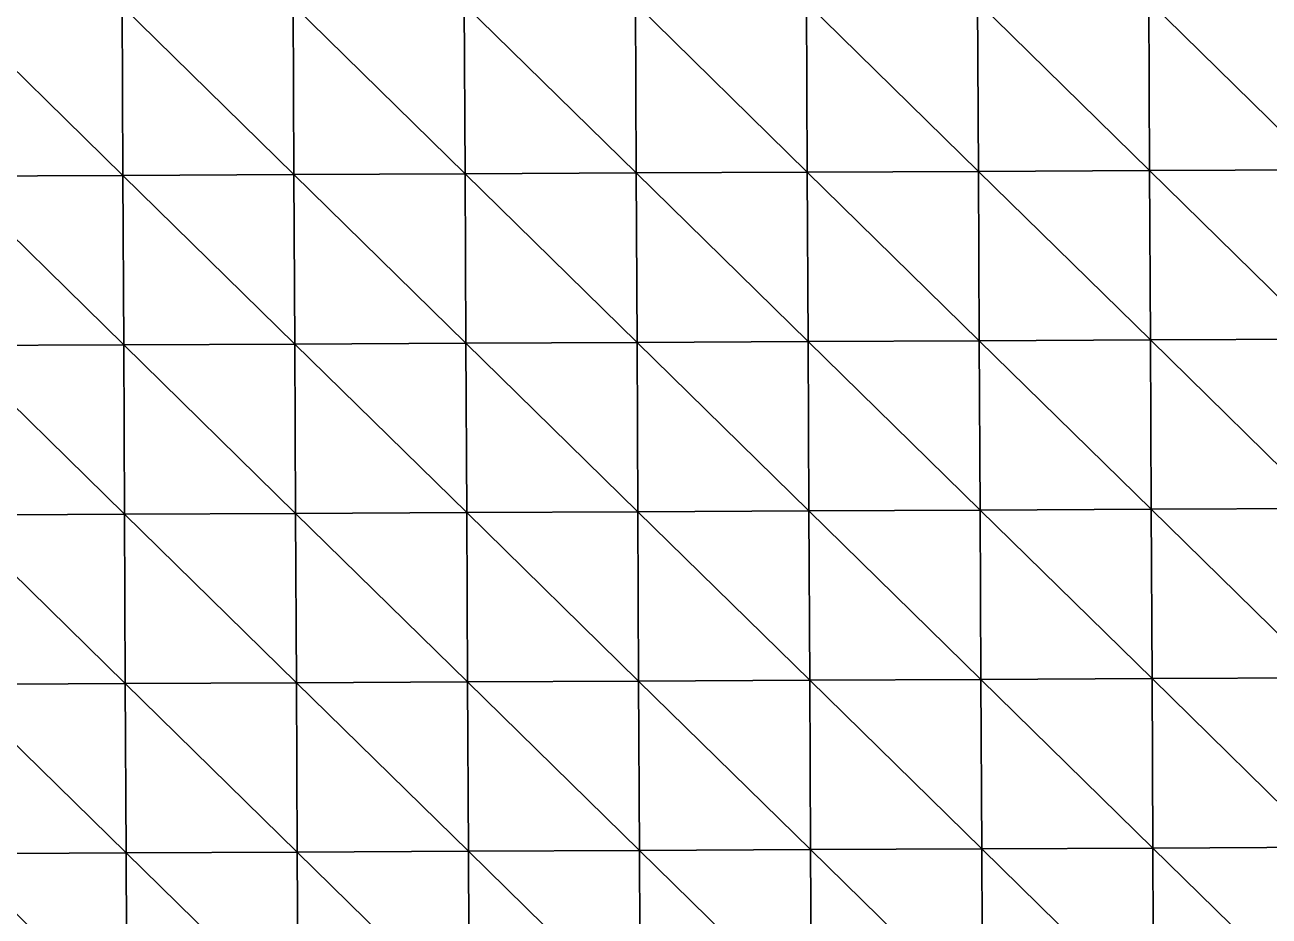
# Model space of a CAD drawing. Extents: x -372 to 678, y -263 to 741.
# Drawn here: x -102.3 to -11, y 131.7 to 197.1 of the extents above; entities that cross this region are included whole.
import ezdxf

# ---------------------------------------------------------------- set-up
doc = ezdxf.new("R2010")
doc.units = 0
doc.header["$LTSCALE"] = 0.0254
doc.layers.get('0').update_dxf_attribs({"linetype": 'CONTINUOUS'})
doc.layers.add('LOCATION_SNAPSHOT', color=144, linetype='CONTINUOUS')
doc.layers.add('LOCATION_TERRAIN', color=36, linetype='CONTINUOUS')

# ---------------------------------------------------------------- blocks, each defined once
blk = doc.blocks.new('LOCATION_SNAPSHOT')
at = {"color": 8}
mesh = blk.add_polyface(dxfattribs=at)
corners = [(-369.308, -262.945), (369.306, 262.947), (-371.821, 259.377), (371.824, -259.377)]
mesh.append_faces([[corners[k] for k in face] for face in [(0, 1, 2), (1, 0, 3)]], dxfattribs={"vtx0": -1, "color": 8})
blk = doc.blocks.new('LOCATION_TERRAIN')
at = {"color": 8}
mesh = blk.add_polyface(dxfattribs=at)
corners = [(-95.11, 186.09, -8.3), (-95.169, 198.526, -7.883), (-107.731, 198.465, -7.148)]
mesh.append_faces([[corners[k] for k in face] for face in [(0, 1, 2)]], dxfattribs={"color": 8})
mesh = blk.add_polyface(dxfattribs=at)
corners = [(-95.11, 186.09, -8.3), (-107.731, 198.465, -7.148), (-107.671, 186.029, -7.348)]
mesh.append_faces([[corners[k] for k in face] for face in [(0, 1, 2)]], dxfattribs={"color": 8})
mesh = blk.add_polyface(dxfattribs=at)
corners = [(-82.548, 186.15, -9.252), (-82.608, 198.586, -8.618), (-95.169, 198.526, -7.883)]
mesh.append_faces([[corners[k] for k in face] for face in [(0, 1, 2)]], dxfattribs={"color": 8})
mesh = blk.add_polyface(dxfattribs=at)
corners = [(-82.548, 186.15, -9.252), (-95.169, 198.526, -7.883), (-95.11, 186.09, -8.3)]
mesh.append_faces([[corners[k] for k in face] for face in [(0, 1, 2)]], dxfattribs={"color": 8})
mesh = blk.add_polyface(dxfattribs=at)
corners = [(-69.987, 186.211, -10.204), (-70.046, 198.647, -9.352), (-82.608, 198.586, -8.618)]
mesh.append_faces([[corners[k] for k in face] for face in [(0, 1, 2)]], dxfattribs={"color": 8})
mesh = blk.add_polyface(dxfattribs=at)
corners = [(-69.987, 186.211, -10.204), (-82.608, 198.586, -8.618), (-82.548, 186.15, -9.252)]
mesh.append_faces([[corners[k] for k in face] for face in [(0, 1, 2)]], dxfattribs={"color": 8})
mesh = blk.add_polyface(dxfattribs=at)
corners = [(-57.425, 186.271, -10.658), (-57.485, 198.707, -9.589), (-70.046, 198.647, -9.352)]
mesh.append_faces([[corners[k] for k in face] for face in [(0, 1, 2)]], dxfattribs={"color": 8})
mesh = blk.add_polyface(dxfattribs=at)
corners = [(-57.425, 186.271, -10.658), (-70.046, 198.647, -9.352), (-69.987, 186.211, -10.204)]
mesh.append_faces([[corners[k] for k in face] for face in [(0, 1, 2)]], dxfattribs={"color": 8})
mesh = blk.add_polyface(dxfattribs=at)
corners = [(-44.864, 186.332, -10.29), (-44.924, 198.768, -9.004), (-57.485, 198.707, -9.589)]
mesh.append_faces([[corners[k] for k in face] for face in [(0, 1, 2)]], dxfattribs={"color": 8})
mesh = blk.add_polyface(dxfattribs=at)
corners = [(-44.864, 186.332, -10.29), (-57.485, 198.707, -9.589), (-57.425, 186.271, -10.658)]
mesh.append_faces([[corners[k] for k in face] for face in [(0, 1, 2)]], dxfattribs={"color": 8})
mesh = blk.add_polyface(dxfattribs=at)
corners = [(-32.302, 186.392, -9.922), (-32.362, 198.828, -8.419), (-44.924, 198.768, -9.004)]
mesh.append_faces([[corners[k] for k in face] for face in [(0, 1, 2)]], dxfattribs={"color": 8})
mesh = blk.add_polyface(dxfattribs=at)
corners = [(-32.302, 186.392, -9.922), (-44.924, 198.768, -9.004), (-44.864, 186.332, -10.29)]
mesh.append_faces([[corners[k] for k in face] for face in [(0, 1, 2)]], dxfattribs={"color": 8})
mesh = blk.add_polyface(dxfattribs=at)
corners = [(-19.741, 186.453, -9.23), (-19.801, 198.889, -7.624), (-32.362, 198.828, -8.419)]
mesh.append_faces([[corners[k] for k in face] for face in [(0, 1, 2)]], dxfattribs={"color": 8})
mesh = blk.add_polyface(dxfattribs=at)
corners = [(-19.741, 186.453, -9.23), (-32.362, 198.828, -8.419), (-32.302, 186.392, -9.922)]
mesh.append_faces([[corners[k] for k in face] for face in [(0, 1, 2)]], dxfattribs={"color": 8})
mesh = blk.add_polyface(dxfattribs=at)
corners = [(-7.179, 186.513, -7.929), (-7.239, 198.949, -6.431), (-19.801, 198.889, -7.624)]
mesh.append_faces([[corners[k] for k in face] for face in [(0, 1, 2)]], dxfattribs={"color": 8})
mesh = blk.add_polyface(dxfattribs=at)
corners = [(-7.179, 186.513, -7.929), (-19.801, 198.889, -7.624), (-19.741, 186.453, -9.23)]
mesh.append_faces([[corners[k] for k in face] for face in [(0, 1, 2)]], dxfattribs={"color": 8})
mesh = blk.add_polyface(dxfattribs=at)
corners = [(-44.804, 173.895, -10.614), (-44.864, 186.332, -10.29), (-57.425, 186.271, -10.658)]
mesh.append_faces([[corners[k] for k in face] for face in [(0, 1, 2)]], dxfattribs={"color": 8})
mesh = blk.add_polyface(dxfattribs=at)
corners = [(-32.242, 173.956, -10.552), (-32.302, 186.392, -9.922), (-44.864, 186.332, -10.29)]
mesh.append_faces([[corners[k] for k in face] for face in [(0, 1, 2)]], dxfattribs={"color": 8})
mesh = blk.add_polyface(dxfattribs=at)
corners = [(-32.242, 173.956, -10.552), (-44.864, 186.332, -10.29), (-44.804, 173.895, -10.614)]
mesh.append_faces([[corners[k] for k in face] for face in [(0, 1, 2)]], dxfattribs={"color": 8})
mesh = blk.add_polyface(dxfattribs=at)
corners = [(-19.681, 174.016, -10.117), (-19.741, 186.453, -9.23), (-32.302, 186.392, -9.922)]
mesh.append_faces([[corners[k] for k in face] for face in [(0, 1, 2)]], dxfattribs={"color": 8})
mesh = blk.add_polyface(dxfattribs=at)
corners = [(-19.681, 174.016, -10.117), (-32.302, 186.392, -9.922), (-32.242, 173.956, -10.552)]
mesh.append_faces([[corners[k] for k in face] for face in [(0, 1, 2)]], dxfattribs={"color": 8})
mesh = blk.add_polyface(dxfattribs=at)
corners = [(-7.119, 174.077, -8.976), (-7.179, 186.513, -7.929), (-19.741, 186.453, -9.23)]
mesh.append_faces([[corners[k] for k in face] for face in [(0, 1, 2)]], dxfattribs={"color": 8})
mesh = blk.add_polyface(dxfattribs=at)
corners = [(-7.119, 174.077, -8.976), (-19.741, 186.453, -9.23), (-19.681, 174.016, -10.117)]
mesh.append_faces([[corners[k] for k in face] for face in [(0, 1, 2)]], dxfattribs={"color": 8})
mesh = blk.add_polyface(dxfattribs=at)
corners = [(-95.05, 173.653, -8.102), (-95.11, 186.09, -8.3), (-107.671, 186.029, -7.348)]
mesh.append_faces([[corners[k] for k in face] for face in [(0, 1, 2)]], dxfattribs={"color": 8})
mesh = blk.add_polyface(dxfattribs=at)
corners = [(-95.05, 173.653, -8.102), (-107.671, 186.029, -7.348), (-107.611, 173.593, -7.165)]
mesh.append_faces([[corners[k] for k in face] for face in [(0, 1, 2)]], dxfattribs={"color": 8})
mesh = blk.add_polyface(dxfattribs=at)
corners = [(-82.488, 173.714, -9.092), (-82.548, 186.15, -9.252), (-95.11, 186.09, -8.3)]
mesh.append_faces([[corners[k] for k in face] for face in [(0, 1, 2)]], dxfattribs={"color": 8})
mesh = blk.add_polyface(dxfattribs=at)
corners = [(-82.488, 173.714, -9.092), (-95.11, 186.09, -8.3), (-95.05, 173.653, -8.102)]
mesh.append_faces([[corners[k] for k in face] for face in [(0, 1, 2)]], dxfattribs={"color": 8})
mesh = blk.add_polyface(dxfattribs=at)
corners = [(-69.927, 173.774, -10.082), (-69.987, 186.211, -10.204), (-82.548, 186.15, -9.252)]
mesh.append_faces([[corners[k] for k in face] for face in [(0, 1, 2)]], dxfattribs={"color": 8})
mesh = blk.add_polyface(dxfattribs=at)
corners = [(-69.927, 173.774, -10.082), (-82.548, 186.15, -9.252), (-82.488, 173.714, -9.092)]
mesh.append_faces([[corners[k] for k in face] for face in [(0, 1, 2)]], dxfattribs={"color": 8})
mesh = blk.add_polyface(dxfattribs=at)
corners = [(-57.365, 173.835, -10.675), (-57.425, 186.271, -10.658), (-69.987, 186.211, -10.204)]
mesh.append_faces([[corners[k] for k in face] for face in [(0, 1, 2)]], dxfattribs={"color": 8})
mesh = blk.add_polyface(dxfattribs=at)
corners = [(-57.365, 173.835, -10.675), (-69.987, 186.211, -10.204), (-69.927, 173.774, -10.082)]
mesh.append_faces([[corners[k] for k in face] for face in [(0, 1, 2)]], dxfattribs={"color": 8})
mesh = blk.add_polyface(dxfattribs=at)
corners = [(-44.804, 173.895, -10.614), (-57.425, 186.271, -10.658), (-57.365, 173.835, -10.675)]
mesh.append_faces([[corners[k] for k in face] for face in [(0, 1, 2)]], dxfattribs={"color": 8})
mesh = blk.add_polyface(dxfattribs=at)
corners = [(-94.99, 161.217, -7.773), (-95.05, 173.653, -8.102), (-107.611, 173.593, -7.165)]
mesh.append_faces([[corners[k] for k in face] for face in [(0, 1, 2)]], dxfattribs={"color": 8})
mesh = blk.add_polyface(dxfattribs=at)
corners = [(-94.99, 161.217, -7.773), (-107.611, 173.593, -7.165), (-107.551, 161.157, -6.901)]
mesh.append_faces([[corners[k] for k in face] for face in [(0, 1, 2)]], dxfattribs={"color": 8})
mesh = blk.add_polyface(dxfattribs=at)
corners = [(-82.428, 161.278, -8.763), (-82.488, 173.714, -9.092), (-95.05, 173.653, -8.102)]
mesh.append_faces([[corners[k] for k in face] for face in [(0, 1, 2)]], dxfattribs={"color": 8})
mesh = blk.add_polyface(dxfattribs=at)
corners = [(-82.428, 161.278, -8.763), (-95.05, 173.653, -8.102), (-94.99, 161.217, -7.773)]
mesh.append_faces([[corners[k] for k in face] for face in [(0, 1, 2)]], dxfattribs={"color": 8})
mesh = blk.add_polyface(dxfattribs=at)
corners = [(-69.867, 161.338, -9.753), (-69.927, 173.774, -10.082), (-82.488, 173.714, -9.092)]
mesh.append_faces([[corners[k] for k in face] for face in [(0, 1, 2)]], dxfattribs={"color": 8})
mesh = blk.add_polyface(dxfattribs=at)
corners = [(-69.867, 161.338, -9.753), (-82.488, 173.714, -9.092), (-82.428, 161.278, -8.763)]
mesh.append_faces([[corners[k] for k in face] for face in [(0, 1, 2)]], dxfattribs={"color": 8})
mesh = blk.add_polyface(dxfattribs=at)
corners = [(-57.305, 161.399, -10.469), (-57.365, 173.835, -10.675), (-69.927, 173.774, -10.082)]
mesh.append_faces([[corners[k] for k in face] for face in [(0, 1, 2)]], dxfattribs={"color": 8})
mesh = blk.add_polyface(dxfattribs=at)
corners = [(-57.305, 161.399, -10.469), (-69.927, 173.774, -10.082), (-69.867, 161.338, -9.753)]
mesh.append_faces([[corners[k] for k in face] for face in [(0, 1, 2)]], dxfattribs={"color": 8})
mesh = blk.add_polyface(dxfattribs=at)
corners = [(-44.744, 161.459, -10.733), (-44.804, 173.895, -10.614), (-57.365, 173.835, -10.675)]
mesh.append_faces([[corners[k] for k in face] for face in [(0, 1, 2)]], dxfattribs={"color": 8})
mesh = blk.add_polyface(dxfattribs=at)
corners = [(-44.744, 161.459, -10.733), (-57.365, 173.835, -10.675), (-57.305, 161.399, -10.469)]
mesh.append_faces([[corners[k] for k in face] for face in [(0, 1, 2)]], dxfattribs={"color": 8})
mesh = blk.add_polyface(dxfattribs=at)
corners = [(-32.182, 161.52, -10.997), (-32.242, 173.956, -10.552), (-44.804, 173.895, -10.614)]
mesh.append_faces([[corners[k] for k in face] for face in [(0, 1, 2)]], dxfattribs={"color": 8})
mesh = blk.add_polyface(dxfattribs=at)
corners = [(-32.182, 161.52, -10.997), (-44.804, 173.895, -10.614), (-44.744, 161.459, -10.733)]
mesh.append_faces([[corners[k] for k in face] for face in [(0, 1, 2)]], dxfattribs={"color": 8})
mesh = blk.add_polyface(dxfattribs=at)
corners = [(-19.621, 161.58, -10.85), (-19.681, 174.016, -10.117), (-32.242, 173.956, -10.552)]
mesh.append_faces([[corners[k] for k in face] for face in [(0, 1, 2)]], dxfattribs={"color": 8})
mesh = blk.add_polyface(dxfattribs=at)
corners = [(-19.621, 161.58, -10.85), (-32.242, 173.956, -10.552), (-32.182, 161.52, -10.997)]
mesh.append_faces([[corners[k] for k in face] for face in [(0, 1, 2)]], dxfattribs={"color": 8})
mesh = blk.add_polyface(dxfattribs=at)
corners = [(-7.059, 161.641, -9.926), (-7.119, 174.077, -8.976), (-19.681, 174.016, -10.117)]
mesh.append_faces([[corners[k] for k in face] for face in [(0, 1, 2)]], dxfattribs={"color": 8})
mesh = blk.add_polyface(dxfattribs=at)
corners = [(-7.059, 161.641, -9.926), (-19.681, 174.016, -10.117), (-19.621, 161.58, -10.85)]
mesh.append_faces([[corners[k] for k in face] for face in [(0, 1, 2)]], dxfattribs={"color": 8})
mesh = blk.add_polyface(dxfattribs=at)
corners = [(-94.93, 148.781, -7.444), (-94.99, 161.217, -7.773), (-107.551, 161.157, -6.901)]
mesh.append_faces([[corners[k] for k in face] for face in [(0, 1, 2)]], dxfattribs={"color": 8})
mesh = blk.add_polyface(dxfattribs=at)
corners = [(-94.93, 148.781, -7.444), (-107.551, 161.157, -6.901), (-107.491, 148.72, -6.636)]
mesh.append_faces([[corners[k] for k in face] for face in [(0, 1, 2)]], dxfattribs={"color": 8})
mesh = blk.add_polyface(dxfattribs=at)
corners = [(-82.368, 148.841, -8.434), (-82.428, 161.278, -8.763), (-94.99, 161.217, -7.773)]
mesh.append_faces([[corners[k] for k in face] for face in [(0, 1, 2)]], dxfattribs={"color": 8})
mesh = blk.add_polyface(dxfattribs=at)
corners = [(-82.368, 148.841, -8.434), (-94.99, 161.217, -7.773), (-94.93, 148.781, -7.444)]
mesh.append_faces([[corners[k] for k in face] for face in [(0, 1, 2)]], dxfattribs={"color": 8})
mesh = blk.add_polyface(dxfattribs=at)
corners = [(-69.807, 148.902, -9.424), (-69.867, 161.338, -9.753), (-82.428, 161.278, -8.763)]
mesh.append_faces([[corners[k] for k in face] for face in [(0, 1, 2)]], dxfattribs={"color": 8})
mesh = blk.add_polyface(dxfattribs=at)
corners = [(-69.807, 148.902, -9.424), (-82.428, 161.278, -8.763), (-82.368, 148.841, -8.434)]
mesh.append_faces([[corners[k] for k in face] for face in [(0, 1, 2)]], dxfattribs={"color": 8})
mesh = blk.add_polyface(dxfattribs=at)
corners = [(-57.245, 148.962, -10.263), (-57.305, 161.399, -10.469), (-69.867, 161.338, -9.753)]
mesh.append_faces([[corners[k] for k in face] for face in [(0, 1, 2)]], dxfattribs={"color": 8})
mesh = blk.add_polyface(dxfattribs=at)
corners = [(-57.245, 148.962, -10.263), (-69.867, 161.338, -9.753), (-69.807, 148.902, -9.424)]
mesh.append_faces([[corners[k] for k in face] for face in [(0, 1, 2)]], dxfattribs={"color": 8})
mesh = blk.add_polyface(dxfattribs=at)
corners = [(-44.684, 149.023, -10.853), (-44.744, 161.459, -10.733), (-57.305, 161.399, -10.469)]
mesh.append_faces([[corners[k] for k in face] for face in [(0, 1, 2)]], dxfattribs={"color": 8})
mesh = blk.add_polyface(dxfattribs=at)
corners = [(-44.684, 149.023, -10.853), (-57.305, 161.399, -10.469), (-57.245, 148.962, -10.263)]
mesh.append_faces([[corners[k] for k in face] for face in [(0, 1, 2)]], dxfattribs={"color": 8})
mesh = blk.add_polyface(dxfattribs=at)
corners = [(-32.122, 149.083, -11.442), (-32.182, 161.52, -10.997), (-44.744, 161.459, -10.733)]
mesh.append_faces([[corners[k] for k in face] for face in [(0, 1, 2)]], dxfattribs={"color": 8})
mesh = blk.add_polyface(dxfattribs=at)
corners = [(-32.122, 149.083, -11.442), (-44.744, 161.459, -10.733), (-44.684, 149.023, -10.853)]
mesh.append_faces([[corners[k] for k in face] for face in [(0, 1, 2)]], dxfattribs={"color": 8})
mesh = blk.add_polyface(dxfattribs=at)
corners = [(-19.561, 149.144, -11.583), (-19.621, 161.58, -10.85), (-32.182, 161.52, -10.997)]
mesh.append_faces([[corners[k] for k in face] for face in [(0, 1, 2)]], dxfattribs={"color": 8})
mesh = blk.add_polyface(dxfattribs=at)
corners = [(-19.561, 149.144, -11.583), (-32.182, 161.52, -10.997), (-32.122, 149.083, -11.442)]
mesh.append_faces([[corners[k] for k in face] for face in [(0, 1, 2)]], dxfattribs={"color": 8})
mesh = blk.add_polyface(dxfattribs=at)
corners = [(-6.999, 149.204, -10.876), (-7.059, 161.641, -9.926), (-19.621, 161.58, -10.85)]
mesh.append_faces([[corners[k] for k in face] for face in [(0, 1, 2)]], dxfattribs={"color": 8})
mesh = blk.add_polyface(dxfattribs=at)
corners = [(-6.999, 149.204, -10.876), (-19.621, 161.58, -10.85), (-19.561, 149.144, -11.583)]
mesh.append_faces([[corners[k] for k in face] for face in [(0, 1, 2)]], dxfattribs={"color": 8})
mesh = blk.add_polyface(dxfattribs=at)
corners = [(-69.747, 136.466, -8.792), (-69.807, 148.902, -9.424), (-82.368, 148.841, -8.434)]
mesh.append_faces([[corners[k] for k in face] for face in [(0, 1, 2)]], dxfattribs={"color": 8})
mesh = blk.add_polyface(dxfattribs=at)
corners = [(-57.186, 136.526, -9.445), (-57.245, 148.962, -10.263), (-69.807, 148.902, -9.424)]
mesh.append_faces([[corners[k] for k in face] for face in [(0, 1, 2)]], dxfattribs={"color": 8})
mesh = blk.add_polyface(dxfattribs=at)
corners = [(-57.186, 136.526, -9.445), (-69.807, 148.902, -9.424), (-69.747, 136.466, -8.792)]
mesh.append_faces([[corners[k] for k in face] for face in [(0, 1, 2)]], dxfattribs={"color": 8})
mesh = blk.add_polyface(dxfattribs=at)
corners = [(-44.624, 136.587, -10.105), (-44.684, 149.023, -10.853), (-57.245, 148.962, -10.263)]
mesh.append_faces([[corners[k] for k in face] for face in [(0, 1, 2)]], dxfattribs={"color": 8})
mesh = blk.add_polyface(dxfattribs=at)
corners = [(-44.624, 136.587, -10.105), (-57.245, 148.962, -10.263), (-57.186, 136.526, -9.445)]
mesh.append_faces([[corners[k] for k in face] for face in [(0, 1, 2)]], dxfattribs={"color": 8})
mesh = blk.add_polyface(dxfattribs=at)
corners = [(-32.063, 136.647, -10.765), (-32.122, 149.083, -11.442), (-44.684, 149.023, -10.853)]
mesh.append_faces([[corners[k] for k in face] for face in [(0, 1, 2)]], dxfattribs={"color": 8})
mesh = blk.add_polyface(dxfattribs=at)
corners = [(-32.063, 136.647, -10.765), (-44.684, 149.023, -10.853), (-44.624, 136.587, -10.105)]
mesh.append_faces([[corners[k] for k in face] for face in [(0, 1, 2)]], dxfattribs={"color": 8})
mesh = blk.add_polyface(dxfattribs=at)
corners = [(-19.501, 136.708, -11.056), (-19.561, 149.144, -11.583), (-32.122, 149.083, -11.442)]
mesh.append_faces([[corners[k] for k in face] for face in [(0, 1, 2)]], dxfattribs={"color": 8})
mesh = blk.add_polyface(dxfattribs=at)
corners = [(-19.501, 136.708, -11.056), (-32.122, 149.083, -11.442), (-32.063, 136.647, -10.765)]
mesh.append_faces([[corners[k] for k in face] for face in [(0, 1, 2)]], dxfattribs={"color": 8})
mesh = blk.add_polyface(dxfattribs=at)
corners = [(-6.94, 136.768, -10.651), (-6.999, 149.204, -10.876), (-19.561, 149.144, -11.583)]
mesh.append_faces([[corners[k] for k in face] for face in [(0, 1, 2)]], dxfattribs={"color": 8})
mesh = blk.add_polyface(dxfattribs=at)
corners = [(-6.94, 136.768, -10.651), (-19.561, 149.144, -11.583), (-19.501, 136.708, -11.056)]
mesh.append_faces([[corners[k] for k in face] for face in [(0, 1, 2)]], dxfattribs={"color": 8})
mesh = blk.add_polyface(dxfattribs=at)
corners = [(-94.87, 136.345, -7.492), (-94.93, 148.781, -7.444), (-107.491, 148.72, -6.636)]
mesh.append_faces([[corners[k] for k in face] for face in [(0, 1, 2)]], dxfattribs={"color": 8})
mesh = blk.add_polyface(dxfattribs=at)
corners = [(-94.87, 136.345, -7.492), (-107.491, 148.72, -6.636), (-107.431, 136.284, -6.887)]
mesh.append_faces([[corners[k] for k in face] for face in [(0, 1, 2)]], dxfattribs={"color": 8})
mesh = blk.add_polyface(dxfattribs=at)
corners = [(-82.309, 136.405, -8.142), (-82.368, 148.841, -8.434), (-94.93, 148.781, -7.444)]
mesh.append_faces([[corners[k] for k in face] for face in [(0, 1, 2)]], dxfattribs={"color": 8})
mesh = blk.add_polyface(dxfattribs=at)
corners = [(-82.309, 136.405, -8.142), (-94.93, 148.781, -7.444), (-94.87, 136.345, -7.492)]
mesh.append_faces([[corners[k] for k in face] for face in [(0, 1, 2)]], dxfattribs={"color": 8})
mesh = blk.add_polyface(dxfattribs=at)
corners = [(-69.747, 136.466, -8.792), (-82.368, 148.841, -8.434), (-82.309, 136.405, -8.142)]
mesh.append_faces([[corners[k] for k in face] for face in [(0, 1, 2)]], dxfattribs={"color": 8})
mesh = blk.add_polyface(dxfattribs=at)
corners = [(-94.81, 123.908, -7.644), (-94.87, 136.345, -7.492), (-107.431, 136.284, -6.887)]
mesh.append_faces([[corners[k] for k in face] for face in [(0, 1, 2)]], dxfattribs={"color": 8})
mesh = blk.add_polyface(dxfattribs=at)
corners = [(-94.81, 123.908, -7.644), (-107.431, 136.284, -6.887), (-107.372, 123.848, -7.28)]
mesh.append_faces([[corners[k] for k in face] for face in [(0, 1, 2)]], dxfattribs={"color": 8})
mesh = blk.add_polyface(dxfattribs=at)
corners = [(-82.249, 123.969, -7.86), (-82.309, 136.405, -8.142), (-94.87, 136.345, -7.492)]
mesh.append_faces([[corners[k] for k in face] for face in [(0, 1, 2)]], dxfattribs={"color": 8})
mesh = blk.add_polyface(dxfattribs=at)
corners = [(-82.249, 123.969, -7.86), (-94.87, 136.345, -7.492), (-94.81, 123.908, -7.644)]
mesh.append_faces([[corners[k] for k in face] for face in [(0, 1, 2)]], dxfattribs={"color": 8})
mesh = blk.add_polyface(dxfattribs=at)
corners = [(-69.687, 124.029, -8.075), (-69.747, 136.466, -8.792), (-82.309, 136.405, -8.142)]
mesh.append_faces([[corners[k] for k in face] for face in [(0, 1, 2)]], dxfattribs={"color": 8})
mesh = blk.add_polyface(dxfattribs=at)
corners = [(-69.687, 124.029, -8.075), (-82.309, 136.405, -8.142), (-82.249, 123.969, -7.86)]
mesh.append_faces([[corners[k] for k in face] for face in [(0, 1, 2)]], dxfattribs={"color": 8})
mesh = blk.add_polyface(dxfattribs=at)
corners = [(-57.126, 124.09, -8.458), (-57.186, 136.526, -9.445), (-69.747, 136.466, -8.792)]
mesh.append_faces([[corners[k] for k in face] for face in [(0, 1, 2)]], dxfattribs={"color": 8})
mesh = blk.add_polyface(dxfattribs=at)
corners = [(-57.126, 124.09, -8.458), (-69.747, 136.466, -8.792), (-69.687, 124.029, -8.075)]
mesh.append_faces([[corners[k] for k in face] for face in [(0, 1, 2)]], dxfattribs={"color": 8})
mesh = blk.add_polyface(dxfattribs=at)
corners = [(-44.564, 124.15, -9.118), (-44.624, 136.587, -10.105), (-57.186, 136.526, -9.445)]
mesh.append_faces([[corners[k] for k in face] for face in [(0, 1, 2)]], dxfattribs={"color": 8})
mesh = blk.add_polyface(dxfattribs=at)
corners = [(-44.564, 124.15, -9.118), (-57.186, 136.526, -9.445), (-57.126, 124.09, -8.458)]
mesh.append_faces([[corners[k] for k in face] for face in [(0, 1, 2)]], dxfattribs={"color": 8})
mesh = blk.add_polyface(dxfattribs=at)
corners = [(-32.003, 124.211, -9.778), (-32.063, 136.647, -10.765), (-44.624, 136.587, -10.105)]
mesh.append_faces([[corners[k] for k in face] for face in [(0, 1, 2)]], dxfattribs={"color": 8})
mesh = blk.add_polyface(dxfattribs=at)
corners = [(-32.003, 124.211, -9.778), (-44.624, 136.587, -10.105), (-44.564, 124.15, -9.118)]
mesh.append_faces([[corners[k] for k in face] for face in [(0, 1, 2)]], dxfattribs={"color": 8})
mesh = blk.add_polyface(dxfattribs=at)
corners = [(-19.441, 124.271, -10.182), (-19.501, 136.708, -11.056), (-32.063, 136.647, -10.765)]
mesh.append_faces([[corners[k] for k in face] for face in [(0, 1, 2)]], dxfattribs={"color": 8})
mesh = blk.add_polyface(dxfattribs=at)
corners = [(-19.441, 124.271, -10.182), (-32.063, 136.647, -10.765), (-32.003, 124.211, -9.778)]
mesh.append_faces([[corners[k] for k in face] for face in [(0, 1, 2)]], dxfattribs={"color": 8})
mesh = blk.add_polyface(dxfattribs=at)
corners = [(-6.88, 124.332, -10.103), (-6.94, 136.768, -10.651), (-19.501, 136.708, -11.056)]
mesh.append_faces([[corners[k] for k in face] for face in [(0, 1, 2)]], dxfattribs={"color": 8})
mesh = blk.add_polyface(dxfattribs=at)
corners = [(-6.88, 124.332, -10.103), (-19.501, 136.708, -11.056), (-19.441, 124.271, -10.182)]
mesh.append_faces([[corners[k] for k in face] for face in [(0, 1, 2)]], dxfattribs={"color": 8})

msp = doc.modelspace()

# ---------------------------------------------------------------- block references
at = {"layer": 'LOCATION_SNAPSHOT', "color": 0}
msp.add_blockref('LOCATION_SNAPSHOT', (0, 0), dxfattribs=at)
at = {"layer": 'LOCATION_TERRAIN', "color": 0}
msp.add_blockref('LOCATION_TERRAIN', (0, 0), dxfattribs=at)

doc.saveas('drawing.dxf')
